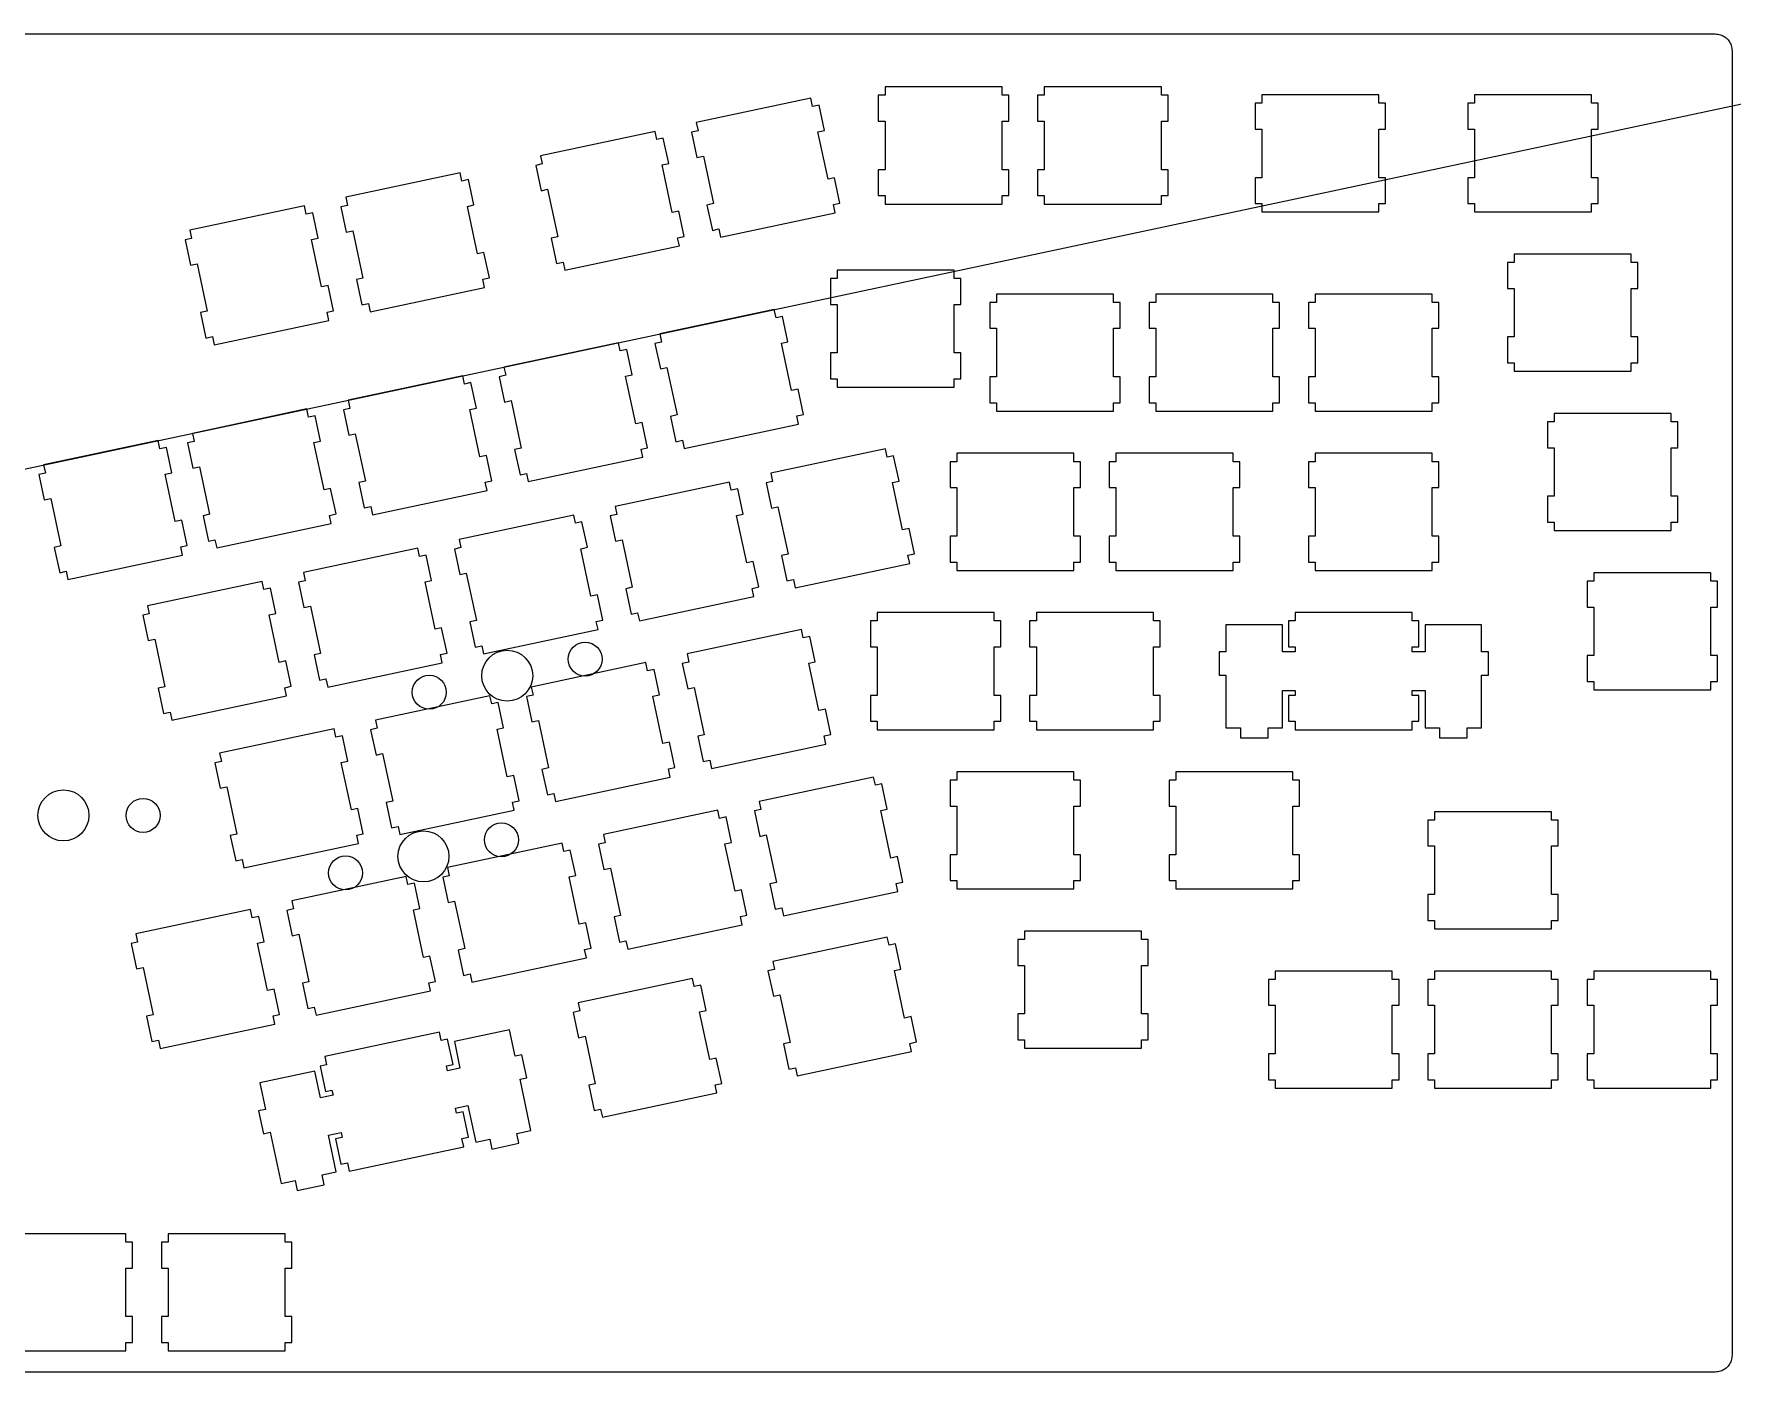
# Model space of a CAD drawing. Extents: x 0 to 352, y 0 to 160.
# Drawn here: x 148.5 to 351.6, y 0.4 to 160.4 of the extents above; entities that cross this region are included whole.
import ezdxf

# ---------------------------------------------------------------- set-up
doc = ezdxf.new("R2010")
doc.units = 0
doc.header["$MEASUREMENT"] = 0

msp = doc.modelspace()

# ---------------------------------------------------------------- linework, layer by layer
at = {"color": 0}
for p, q in [((2.096, 160.419), (349.568, 160.419)), ((349.568, 160.419), (349.726, 160.412)), ((349.726, 160.412), (349.881, 160.394)), ((349.881, 160.394), (350.036, 160.364)), ((350.036, 160.364), (350.187, 160.321)), ((350.187, 160.321), (350.333, 160.266)), ((350.333, 160.266), (350.477, 160.201)), ((350.477, 160.201), (350.613, 160.124)), ((350.613, 160.124), (350.745, 160.037)), ((350.745, 160.037), (350.868, 159.939)), ((350.868, 159.939), (350.982, 159.833)), ((350.982, 159.833), (351.09, 159.717)), ((351.09, 159.717), (351.186, 159.595)), ((351.186, 159.595), (351.273, 159.464)), ((351.273, 159.464), (351.35, 159.326)), ((351.35, 159.326), (351.416, 159.184)), ((351.416, 159.184), (351.47, 159.038)), ((351.47, 159.038), (351.514, 158.885)), ((351.514, 158.885), (351.543, 158.732)), ((351.543, 158.732), (351.562, 158.575)), ((351.562, 158.575), (351.568, 158.418)), ((351.568, 158.418), (351.568, 2.39779)), ((241.398, 152.722), (227.703, 149.812)), ((241.606, 151.744), (241.398, 152.722)), ((250.271, 153.084), (249.47, 153.084)), ((249.47, 153.084), (249.47, 149.983)), ((250.271, 154.084), (250.271, 153.084)), ((264.27, 154.084), (250.271, 154.084)), ((264.27, 153.084), (264.27, 154.084)), ((265.071, 153.084), (264.27, 153.084)), ((265.071, 149.983), (265.071, 153.084)), ((269.321, 153.084), (268.52, 153.084)), ((268.52, 153.084), (268.52, 149.983)), ((269.321, 154.084), (269.321, 153.084)), ((283.32, 154.084), (269.321, 154.084)), ((283.32, 153.084), (283.32, 154.084)), ((284.121, 153.084), (283.32, 153.084)), ((284.121, 149.983), (284.121, 153.084)), ((295.323, 153.132), (295.323, 152.131)), ((309.324, 153.132), (295.323, 153.132)), ((309.324, 152.131), (309.324, 153.132)), ((320.755, 153.132), (320.755, 152.131)), ((334.754, 153.132), (320.755, 153.132)), ((334.754, 152.131), (334.754, 153.132)), ((242.387, 151.911), (241.606, 151.744)), ((243.032, 148.878), (242.387, 151.911)), ((295.323, 152.131), (294.524, 152.131)), ((294.524, 152.131), (294.524, 149.032)), ((310.123, 152.131), (309.324, 152.131)), ((310.123, 149.032), (310.123, 152.131)), ((320.755, 152.131), (319.954, 152.131)), ((319.954, 152.131), (319.954, 149.032)), ((335.555, 152.131), (334.754, 152.131)), ((335.555, 149.032), (335.555, 152.131)), ((222.764, 148.762), (209.069, 145.85)), ((222.972, 147.784), (222.764, 148.762)), ((227.911, 148.834), (227.128, 148.667)), ((227.128, 148.667), (227.773, 145.634)), ((227.703, 149.812), (227.911, 148.834)), ((242.249, 148.711), (243.032, 148.878)), ((243.455, 143.039), (242.249, 148.711)), ((249.47, 149.983), (250.271, 149.983)), ((250.271, 149.983), (250.271, 144.183)), ((264.27, 144.183), (264.27, 149.983)), ((264.27, 149.983), (265.071, 149.983)), ((268.52, 149.983), (269.321, 149.983)), ((269.321, 149.983), (269.321, 144.183)), ((283.32, 144.183), (283.32, 149.983)), ((283.32, 149.983), (284.121, 149.983)), ((294.524, 149.032), (295.323, 149.032)), ((295.323, 149.032), (295.323, 143.232)), ((309.324, 143.232), (309.324, 149.032)), ((309.324, 149.032), (310.123, 149.032)), ((319.954, 149.032), (320.755, 149.032)), ((320.755, 149.032), (320.755, 143.232)), ((334.754, 143.232), (334.754, 149.032)), ((334.754, 149.032), (335.555, 149.032)), ((223.755, 147.949), (222.972, 147.784)), ((224.398, 144.917), (223.755, 147.949)), ((209.277, 144.872), (208.496, 144.706)), ((208.496, 144.706), (209.139, 141.675)), ((209.069, 145.85), (209.277, 144.872)), ((223.617, 144.752), (224.398, 144.917)), ((224.823, 139.077), (223.617, 144.752)), ((227.773, 145.634), (228.556, 145.802)), ((228.556, 145.802), (229.762, 140.127)), ((199.471, 143.811), (185.777, 140.899)), ((199.679, 142.832), (199.471, 143.811)), ((200.462, 142.999), (199.679, 142.832)), ((201.107, 139.966), (200.462, 142.999)), ((244.238, 143.204), (243.455, 143.039)), ((244.883, 140.173), (244.238, 143.204)), ((250.271, 144.183), (249.47, 144.183)), ((249.47, 144.183), (249.47, 141.084)), ((265.071, 144.183), (264.27, 144.183)), ((265.071, 141.084), (265.071, 144.183)), ((269.321, 144.183), (268.52, 144.183)), ((268.52, 144.183), (268.52, 141.084)), ((284.121, 144.183), (283.32, 144.183)), ((284.121, 141.084), (284.121, 144.183)), ((295.323, 143.232), (294.524, 143.232)), ((294.524, 143.232), (294.524, 140.131)), ((310.123, 143.232), (309.324, 143.232)), ((310.123, 140.131), (310.123, 143.232)), ((320.755, 143.232), (319.954, 143.232)), ((319.954, 143.232), (319.954, 140.131)), ((335.555, 143.232), (334.754, 143.232)), ((335.555, 140.131), (335.555, 143.232)), ((185.777, 140.899), (185.986, 139.922)), ((209.139, 141.675), (209.922, 141.84)), ((209.922, 141.84), (211.128, 136.168)), ((229.762, 140.127), (228.979, 139.962)), ((244.1, 140.006), (244.883, 140.173)), ((249.47, 141.084), (250.271, 141.084)), ((250.271, 141.084), (250.271, 140.083)), ((264.27, 140.083), (264.27, 141.084)), ((264.27, 141.084), (265.071, 141.084)), ((268.52, 141.084), (269.321, 141.084)), ((269.321, 141.084), (269.321, 140.083)), ((283.32, 140.083), (283.32, 141.084)), ((283.32, 141.084), (284.121, 141.084)), ((294.524, 140.131), (295.323, 140.131)), ((295.323, 140.131), (295.323, 139.131)), ((309.324, 139.131), (309.324, 140.131)), ((309.324, 140.131), (310.123, 140.131)), ((319.954, 140.131), (320.755, 140.131)), ((320.755, 140.131), (320.755, 139.131)), ((334.754, 139.131), (334.754, 140.131)), ((334.754, 140.131), (335.555, 140.131)), ((180.837, 139.849), (167.144, 136.94)), ((181.045, 138.872), (180.837, 139.849)), ((181.828, 139.039), (181.045, 138.872)), ((182.473, 136.005), (181.828, 139.039)), ((185.986, 139.922), (185.203, 139.755)), ((185.203, 139.755), (185.848, 136.724)), ((200.324, 139.801), (201.107, 139.966)), ((201.53, 134.126), (200.324, 139.801)), ((225.604, 139.244), (224.823, 139.077)), ((226.249, 136.211), (225.604, 139.244)), ((228.979, 139.962), (229.624, 136.929)), ((230.615, 136.117), (244.308, 139.029)), ((244.308, 139.029), (244.1, 140.006)), ((250.271, 140.083), (264.27, 140.083)), ((269.321, 140.083), (283.32, 140.083)), ((295.323, 139.131), (309.324, 139.131)), ((320.755, 139.131), (334.754, 139.131)), ((167.144, 136.94), (167.352, 135.961)), ((185.848, 136.724), (186.63, 136.889)), ((186.63, 136.889), (187.835, 131.217)), ((211.128, 136.168), (210.345, 136)), ((225.466, 136.046), (226.249, 136.211)), ((229.624, 136.929), (230.407, 137.095)), ((230.407, 137.095), (230.615, 136.117)), ((167.352, 135.961), (166.569, 135.795)), ((166.569, 135.795), (167.214, 132.763)), ((181.69, 135.839), (182.473, 136.005)), ((182.896, 130.167), (181.69, 135.839)), ((202.312, 134.294), (201.53, 134.126)), ((202.958, 131.261), (202.312, 134.294)), ((210.345, 136), (210.99, 132.968)), ((211.981, 132.157), (225.674, 135.067)), ((225.674, 135.067), (225.466, 136.046)), ((325.518, 134.082), (325.518, 133.081)), ((339.517, 134.082), (325.518, 134.082)), ((339.517, 133.081), (339.517, 134.082)), ((167.214, 132.763), (167.997, 132.928)), ((167.997, 132.928), (169.202, 127.255)), ((210.99, 132.968), (211.773, 133.135)), ((211.773, 133.135), (211.981, 132.157)), ((244.555, 132.176), (244.555, 131.177)), ((258.556, 132.176), (244.555, 132.176)), ((258.556, 131.177), (258.556, 132.176)), ((325.518, 133.081), (324.718, 133.081)), ((324.718, 133.081), (324.718, 129.982)), ((340.318, 133.081), (339.517, 133.081)), ((340.318, 129.982), (340.318, 133.081)), ((183.679, 130.332), (182.896, 130.167)), ((184.324, 127.301), (183.679, 130.332)), ((187.835, 131.217), (187.053, 131.05)), ((187.053, 131.05), (187.697, 128.017)), ((188.688, 127.205), (202.383, 130.116)), ((202.175, 131.094), (202.958, 131.261)), ((202.383, 130.116), (202.175, 131.094)), ((244.555, 131.177), (243.756, 131.177)), ((243.756, 131.177), (243.756, 128.076)), ((259.355, 131.177), (258.556, 131.177)), ((259.355, 128.076), (259.355, 131.177)), ((324.718, 129.982), (325.518, 129.982)), ((325.518, 129.982), (325.518, 124.182)), ((339.517, 124.182), (339.517, 129.982)), ((339.517, 129.982), (340.318, 129.982)), ((187.697, 128.017), (188.481, 128.184)), ((188.481, 128.184), (188.688, 127.205)), ((243.756, 128.076), (244.555, 128.076)), ((244.555, 128.076), (244.555, 122.276)), ((258.556, 122.276), (258.556, 128.076)), ((258.556, 128.076), (259.355, 128.076)), ((263.605, 128.319), (262.806, 128.319)), ((262.806, 128.319), (262.806, 125.218)), ((263.605, 129.318), (263.605, 128.319)), ((277.606, 129.318), (263.605, 129.318)), ((277.606, 128.319), (277.606, 129.318)), ((278.405, 128.319), (277.606, 128.319)), ((278.405, 125.218), (278.405, 128.319)), ((282.655, 128.319), (281.856, 128.319)), ((281.856, 128.319), (281.856, 125.218)), ((282.655, 129.318), (282.655, 128.319)), ((296.656, 129.318), (282.655, 129.318)), ((296.656, 128.319), (296.656, 129.318)), ((297.455, 128.319), (296.656, 128.319)), ((297.455, 125.218), (297.455, 128.319)), ((301.705, 128.319), (300.906, 128.319)), ((300.906, 128.319), (300.906, 125.218)), ((301.705, 129.318), (301.705, 128.319)), ((315.706, 129.318), (301.705, 129.318)), ((315.706, 128.319), (315.706, 129.318)), ((316.505, 128.319), (315.706, 128.319)), ((316.505, 125.218), (316.505, 128.319)), ((169.202, 127.255), (168.42, 127.09)), ((168.42, 127.09), (169.065, 124.056)), ((170.054, 123.245), (183.749, 126.155)), ((183.541, 127.135), (184.324, 127.301)), ((183.749, 126.155), (183.541, 127.135)), ((237.031, 127.449), (223.337, 124.539)), ((237.239, 126.471), (237.031, 127.449)), ((238.022, 126.638), (237.239, 126.471)), ((238.667, 123.606), (238.022, 126.638)), ((169.065, 124.056), (169.846, 124.223)), ((169.846, 124.223), (170.054, 123.245)), ((223.337, 124.539), (223.545, 123.56)), ((262.806, 125.218), (263.605, 125.218)), ((263.605, 125.218), (263.605, 119.418)), ((277.606, 119.418), (277.606, 125.218)), ((277.606, 125.218), (278.405, 125.218)), ((281.856, 125.218), (282.655, 125.218)), ((282.655, 125.218), (282.655, 119.418)), ((296.656, 119.418), (296.656, 125.218)), ((296.656, 125.218), (297.455, 125.218)), ((300.906, 125.218), (301.705, 125.218)), ((301.705, 125.218), (301.705, 119.418)), ((315.706, 119.418), (315.706, 125.218)), ((315.706, 125.218), (316.505, 125.218)), ((325.518, 124.182), (324.718, 124.182)), ((324.718, 124.182), (324.718, 121.081)), ((340.318, 124.182), (339.517, 124.182)), ((340.318, 121.081), (340.318, 124.182)), ((218.397, 123.489), (204.704, 120.578)), ((218.605, 122.51), (218.397, 123.489)), ((219.388, 122.677), (218.605, 122.51)), ((220.033, 119.644), (219.388, 122.677)), ((223.545, 123.56), (222.763, 123.395)), ((222.763, 123.395), (223.407, 120.362)), ((237.884, 123.439), (238.667, 123.606)), ((239.089, 117.766), (237.884, 123.439)), ((244.555, 122.276), (243.756, 122.276)), ((243.756, 122.276), (243.756, 119.177)), ((259.355, 122.276), (258.556, 122.276)), ((259.355, 119.177), (259.355, 122.276)), ((204.704, 120.578), (204.912, 119.6)), ((223.407, 120.362), (224.189, 120.529)), ((224.189, 120.529), (225.396, 114.855)), ((324.718, 121.081), (325.518, 121.081)), ((325.518, 121.081), (325.518, 120.081)), ((325.518, 120.081), (339.517, 120.081)), ((339.517, 120.081), (339.517, 121.081)), ((339.517, 121.081), (340.318, 121.081)), ((199.765, 119.528), (186.071, 116.618)), ((199.973, 118.55), (199.765, 119.528)), ((200.754, 118.717), (199.973, 118.55)), ((201.399, 115.685), (200.754, 118.717)), ((204.912, 119.6), (204.13, 119.433)), ((204.13, 119.433), (204.774, 116.401)), ((219.25, 119.479), (220.033, 119.644)), ((220.457, 113.805), (219.25, 119.479)), ((239.872, 117.933), (239.089, 117.766)), ((240.516, 114.901), (239.872, 117.933)), ((243.756, 119.177), (244.555, 119.177)), ((244.555, 119.177), (244.555, 118.176)), ((244.555, 118.176), (258.556, 118.176)), ((258.556, 118.176), (258.556, 119.177)), ((258.556, 119.177), (259.355, 119.177)), ((263.605, 119.418), (262.806, 119.418)), ((262.806, 119.418), (262.806, 116.319)), ((278.405, 119.418), (277.606, 119.418)), ((278.405, 116.319), (278.405, 119.418)), ((282.655, 119.418), (281.856, 119.418)), ((281.856, 119.418), (281.856, 116.319)), ((297.455, 119.418), (296.656, 119.418)), ((297.455, 116.319), (297.455, 119.418)), ((301.705, 119.418), (300.906, 119.418)), ((300.906, 119.418), (300.906, 116.319)), ((316.505, 119.418), (315.706, 119.418)), ((316.505, 116.319), (316.505, 119.418)), ((186.071, 116.618), (186.278, 115.639)), ((204.774, 116.401), (205.557, 116.567)), ((205.557, 116.567), (206.762, 110.895)), ((262.806, 116.319), (263.605, 116.319)), ((263.605, 116.319), (263.605, 115.318)), ((277.606, 115.318), (277.606, 116.319)), ((277.606, 116.319), (278.405, 116.319)), ((281.856, 116.319), (282.655, 116.319)), ((282.655, 116.319), (282.655, 115.318)), ((296.656, 115.318), (296.656, 116.319)), ((296.656, 116.319), (297.455, 116.319)), ((300.906, 116.319), (301.705, 116.319)), ((301.705, 116.319), (301.705, 115.318)), ((315.706, 115.318), (315.706, 116.319)), ((315.706, 116.319), (316.505, 116.319)), ((181.131, 115.568), (167.437, 112.656)), ((181.339, 114.589), (181.131, 115.568)), ((182.12, 114.755), (181.339, 114.589)), ((182.765, 111.723), (182.12, 114.755)), ((186.278, 115.639), (185.495, 115.474)), ((185.495, 115.474), (186.14, 112.441)), ((200.616, 115.517), (201.399, 115.685)), ((201.822, 109.845), (200.616, 115.517)), ((221.239, 113.972), (220.457, 113.805)), ((221.883, 110.939), (221.239, 113.972)), ((225.396, 114.855), (224.613, 114.69)), ((224.613, 114.69), (225.257, 111.657)), ((226.249, 110.844), (239.943, 113.756)), ((239.735, 114.734), (240.516, 114.901)), ((239.943, 113.756), (239.735, 114.734)), ((263.605, 115.318), (277.606, 115.318)), ((282.655, 115.318), (296.656, 115.318)), ((301.705, 115.318), (315.706, 115.318)), ((330.28, 114.031), (329.481, 114.031)), ((329.481, 114.031), (329.481, 110.932)), ((330.28, 115.032), (330.28, 114.031)), ((344.281, 115.032), (330.28, 115.032)), ((344.281, 114.031), (344.281, 115.032)), ((345.08, 114.031), (344.281, 114.031)), ((345.08, 110.932), (345.08, 114.031)), ((163.340574, 111.784904), (149.646574, 108.872904)), ((163.548574, 110.805904), (163.340574, 111.784904)), ((167.437, 112.656), (167.644, 111.679)), ((181.982, 111.558), (182.765, 111.723)), ((186.14, 112.441), (186.922, 112.608)), ((186.922, 112.608), (188.128, 106.933)), ((225.257, 111.657), (226.041, 111.824)), ((226.041, 111.824), (226.249, 110.844)), ((164.329574, 110.971904), (163.548574, 110.805904)), ((164.974574, 107.939904), (164.329574, 110.971904)), ((167.644, 111.679), (166.861, 111.512)), ((166.861, 111.512), (167.506, 108.481)), ((183.188, 105.883), (181.982, 111.558)), ((202.605, 110.01), (201.822, 109.845)), ((203.25, 106.978), (202.605, 110.01)), ((206.762, 110.895), (205.98, 110.728)), ((205.98, 110.728), (206.624, 107.696)), ((207.614, 106.885), (221.309, 109.794)), ((221.101, 110.774), (221.883, 110.939)), ((221.309, 109.794), (221.101, 110.774)), ((250.31, 110.797), (236.616, 107.885)), ((250.518, 109.819), (250.31, 110.797)), ((251.299, 109.984), (250.518, 109.819)), ((251.944, 106.952), (251.299, 109.984)), ((258.843, 110.268), (258.843, 109.269)), ((272.842, 110.268), (258.843, 110.268)), ((272.842, 109.269), (272.842, 110.268)), ((277.893, 110.268), (277.893, 109.269)), ((291.892, 110.268), (277.893, 110.268)), ((291.892, 109.269), (291.892, 110.268)), ((301.705, 110.268), (301.705, 109.269)), ((315.706, 110.268), (301.705, 110.268)), ((315.706, 109.269), (315.706, 110.268)), ((329.481, 110.932), (330.28, 110.932)), ((330.28, 110.932), (330.28, 105.132)), ((344.281, 105.132), (344.281, 110.932)), ((344.281, 110.932), (345.08, 110.932)), ((149.853574, 107.895904), (149.070574, 107.728904)), ((149.070574, 107.728904), (149.715574, 104.697904)), ((149.646574, 108.872904), (149.853574, 107.895904)), ((164.191574, 107.774904), (164.974574, 107.939904)), ((165.397574, 102.099904), (164.191574, 107.774904)), ((167.506, 108.481), (168.289, 108.646)), ((168.289, 108.646), (169.495, 102.974)), ((206.624, 107.696), (207.407, 107.862)), ((207.407, 107.862), (207.614, 106.885)), ((236.616, 107.885), (236.823, 106.907)), ((258.843, 109.269), (258.043, 109.269)), ((258.043, 109.269), (258.043, 106.168)), ((273.643, 109.269), (272.842, 109.269)), ((273.643, 106.168), (273.643, 109.269)), ((277.893, 109.269), (277.093, 109.269)), ((277.093, 109.269), (277.093, 106.168)), ((292.693, 109.269), (291.892, 109.269)), ((292.693, 106.168), (292.693, 109.269)), ((301.705, 109.269), (300.906, 109.269)), ((300.906, 109.269), (300.906, 106.168)), ((316.505, 109.269), (315.706, 109.269)), ((316.505, 106.168), (316.505, 109.269)), ((183.971, 106.051), (183.188, 105.883)), ((184.616, 103.018), (183.971, 106.051)), ((188.128, 106.933), (187.346, 106.767)), ((187.346, 106.767), (187.991, 103.736)), ((188.98, 102.923), (202.675, 105.835)), ((202.467, 106.812), (203.25, 106.978)), ((202.675, 105.835), (202.467, 106.812)), ((231.676, 106.835), (217.981, 103.925)), ((231.884, 105.857), (231.676, 106.835)), ((232.665, 106.023), (231.884, 105.857)), ((233.31, 102.992), (232.665, 106.023)), ((236.823, 106.907), (236.04, 106.741)), ((236.04, 106.741), (236.685, 103.709)), ((251.16, 106.785), (251.944, 106.952)), ((252.367, 101.112), (251.16, 106.785)), ((258.043, 106.168), (258.843, 106.168)), ((258.843, 106.168), (258.843, 100.368)), ((272.842, 100.368), (272.842, 106.168)), ((272.842, 106.168), (273.643, 106.168)), ((277.093, 106.168), (277.893, 106.168)), ((277.893, 106.168), (277.893, 100.368)), ((291.892, 100.368), (291.892, 106.168)), ((291.892, 106.168), (292.693, 106.168)), ((300.906, 106.168), (301.705, 106.168)), ((301.705, 106.168), (301.705, 100.368)), ((315.706, 100.368), (315.706, 106.168)), ((315.706, 106.168), (316.505, 106.168)), ((149.715574, 104.697904), (150.498574, 104.862904)), ((150.498574, 104.862904), (151.704574, 99.190904)), ((187.991, 103.736), (188.772, 103.901)), ((188.772, 103.901), (188.98, 102.923)), ((217.981, 103.925), (218.189, 102.946)), ((236.685, 103.709), (237.468, 103.875)), ((237.468, 103.875), (238.674, 98.2017)), ((330.28, 105.132), (329.481, 105.132)), ((329.481, 105.132), (329.481, 102.031)), ((345.08, 105.132), (344.281, 105.132)), ((345.08, 102.031), (345.08, 105.132)), ((166.180574, 102.267904), (165.397574, 102.099904)), ((166.825574, 99.234904), (166.180574, 102.267904)), ((169.495, 102.974), (168.712, 102.806)), ((168.712, 102.806), (169.357, 99.774)), ((170.348, 98.9623), (184.041, 101.873)), ((183.833, 102.851), (184.616, 103.018)), ((184.041, 101.873), (183.833, 102.851)), ((213.042, 102.875), (199.347, 99.9656)), ((213.25, 101.896), (213.042, 102.875)), ((214.033, 102.063), (213.25, 101.896)), ((214.676, 99.03), (214.033, 102.063)), ((218.189, 102.946), (217.406, 102.781)), ((217.406, 102.781), (218.051, 99.7479)), ((232.527, 102.825), (233.31, 102.992)), ((233.733, 97.1532), (232.527, 102.825)), ((329.481, 102.031), (330.28, 102.031)), ((330.28, 102.031), (330.28, 101.031)), ((344.281, 101.031), (344.281, 102.031)), ((344.281, 102.031), (345.08, 102.031)), ((169.357, 99.774), (170.139, 99.9409)), ((170.139, 99.9409), (170.348, 98.9623)), ((199.347, 99.9656), (199.555, 98.9859)), ((218.051, 99.7479), (218.834, 99.9148)), ((218.834, 99.9148), (220.039, 94.2414)), ((253.148, 101.28), (252.367, 101.112)), ((253.795, 98.2458), (253.148, 101.28)), ((258.843, 100.368), (258.043, 100.368)), ((258.043, 100.368), (258.043, 97.2689)), ((273.643, 100.368), (272.842, 100.368)), ((273.643, 97.2689), (273.643, 100.368)), ((277.893, 100.368), (277.093, 100.368)), ((277.093, 100.368), (277.093, 97.2689)), ((292.693, 100.368), (291.892, 100.368)), ((292.693, 97.2689), (292.693, 100.368)), ((301.705, 100.368), (300.906, 100.368)), ((300.906, 100.368), (300.906, 97.2689)), ((316.505, 100.368), (315.706, 100.368)), ((316.505, 97.2689), (316.505, 100.368)), ((330.28, 101.031), (344.281, 101.031)), ((151.704574, 99.190904), (150.921574, 99.022904)), ((150.921574, 99.022904), (151.566574, 95.990904)), ((152.557574, 95.179204), (166.250574, 98.089904)), ((166.042574, 99.067904), (166.825574, 99.234904)), ((166.250574, 98.089904), (166.042574, 99.067904)), ((194.408, 98.9143), (180.713, 96.0039)), ((194.615, 97.9357), (194.408, 98.9143)), ((195.399, 98.1026), (194.615, 97.9357)), ((196.042, 95.0708), (195.399, 98.1026)), ((199.555, 98.9859), (198.774, 98.8191)), ((198.774, 98.8191), (199.417, 95.7873)), ((213.895, 98.8646), (214.676, 99.03)), ((215.101, 93.1912), (213.895, 98.8646)), ((238.674, 98.2017), (237.891, 98.0352)), ((237.891, 98.0352), (238.536, 95.0034)), ((253.012, 98.0803), (253.795, 98.2458)), ((253.22, 97.1021), (253.012, 98.0803)), ((151.566574, 95.990904), (152.348574, 96.157804)), ((152.348574, 96.157804), (152.557574, 95.179204)), ((180.713, 96.0039), (180.921, 95.0253)), ((199.417, 95.7873), (200.2, 95.9527)), ((200.2, 95.9527), (201.406, 90.2808)), ((234.516, 97.3183), (233.733, 97.1532)), ((235.161, 94.2869), (234.516, 97.3183)), ((239.525, 94.1917), (253.22, 97.1021)), ((258.043, 97.2689), (258.843, 97.2689)), ((258.843, 97.2689), (258.843, 96.2685)), ((258.843, 96.2685), (272.842, 96.2685)), ((272.842, 96.2685), (272.842, 97.2689)), ((272.842, 97.2689), (273.643, 97.2689)), ((277.093, 97.2689), (277.893, 97.2689)), ((277.893, 97.2689), (277.893, 96.2685)), ((277.893, 96.2685), (291.892, 96.2685)), ((291.892, 96.2685), (291.892, 97.2689)), ((291.892, 97.2689), (292.693, 97.2689)), ((300.906, 97.2689), (301.705, 97.2689)), ((301.705, 97.2689), (301.705, 96.2685)), ((301.705, 96.2685), (315.706, 96.2685)), ((315.706, 96.2685), (315.706, 97.2689)), ((315.706, 97.2689), (316.505, 97.2689)), ((335.043, 95.9817), (335.043, 94.9812)), ((349.042, 95.9817), (335.043, 95.9817)), ((349.042, 94.9812), (349.042, 95.9817)), ((175.774, 94.9537), (162.081, 92.0418)), ((175.982, 93.9754), (175.774, 94.9537)), ((176.765, 94.1419), (175.982, 93.9754)), ((177.41, 91.1091), (176.765, 94.1419)), ((180.921, 95.0253), (180.14, 94.8602)), ((180.14, 94.8602), (180.783, 91.827)), ((195.261, 94.9029), (196.042, 95.0708)), ((196.467, 89.2309), (195.261, 94.9029)), ((220.039, 94.2414), (219.257, 94.0745)), ((219.257, 94.0745), (219.902, 91.0428)), ((234.378, 94.1201), (235.161, 94.2869)), ((234.586, 93.1415), (234.378, 94.1201)), ((238.536, 95.0034), (239.317, 95.1699)), ((239.317, 95.1699), (239.525, 94.1917)), ((335.043, 94.9812), (334.243, 94.9812)), ((334.243, 94.9812), (334.243, 91.882)), ((349.843, 94.9812), (349.042, 94.9812)), ((349.843, 91.882), (349.843, 94.9812)), ((162.081, 92.0418), (162.289, 91.065)), ((180.783, 91.827), (181.566, 91.9939)), ((181.566, 91.9939), (182.772, 86.3191)), ((215.882, 93.3581), (215.101, 93.1912)), ((216.527, 90.3249), (215.882, 93.3581)), ((220.893, 90.23), (234.586, 93.1415)), ((334.243, 91.882), (335.043, 91.882)), ((335.043, 91.882), (335.043, 86.082)), ((349.042, 86.082), (349.042, 91.882)), ((349.042, 91.882), (349.843, 91.882)), ((162.289, 91.065), (161.506, 90.8981)), ((161.506, 90.8981), (162.151, 87.8664)), ((176.626, 90.9436), (177.41, 91.1091)), ((177.833, 85.2689), (176.626, 90.9436)), ((197.248, 89.396), (196.467, 89.2309)), ((197.893, 86.3646), (197.248, 89.396)), ((201.406, 90.2808), (200.623, 90.1139)), ((200.623, 90.1139), (201.268, 87.0811)), ((215.744, 90.1594), (216.527, 90.3249)), ((215.952, 89.1798), (215.744, 90.1594)), ((219.902, 91.0428), (220.685, 91.2096)), ((220.685, 91.2096), (220.893, 90.23)), ((249.318, 90.2187), (248.518, 90.2187)), ((248.518, 90.2187), (248.518, 87.1181)), ((249.318, 91.2178), (249.318, 90.2187)), ((263.317, 91.2178), (249.318, 91.2178)), ((263.317, 90.2187), (263.317, 91.2178)), ((264.118, 90.2187), (263.317, 90.2187)), ((264.118, 87.1181), (264.118, 90.2187)), ((268.368, 90.2187), (267.568, 90.2187)), ((267.568, 90.2187), (267.568, 87.1181)), ((268.368, 91.2178), (268.368, 90.2187)), ((282.367, 91.2178), (268.368, 91.2178)), ((282.367, 90.2187), (282.367, 91.2178)), ((283.168, 90.2187), (282.367, 90.2187)), ((283.168, 87.1181), (283.168, 90.2187)), ((297.798, 89.7488), (291.049, 89.7488)), ((291.049, 89.7488), (291.049, 86.5188)), ((297.798, 86.5188), (297.798, 89.7488)), ((299.324, 90.2187), (298.523, 90.2187)), ((298.523, 90.2187), (298.523, 87.1181)), ((299.324, 91.2178), (299.324, 90.2187)), ((313.323, 91.2178), (299.324, 91.2178)), ((313.323, 90.2187), (313.323, 91.2178)), ((314.124, 90.2187), (313.323, 90.2187)), ((314.124, 87.1181), (314.124, 90.2187)), ((321.598, 89.7488), (314.849, 89.7488)), ((314.849, 89.7488), (314.849, 86.5188)), ((321.598, 86.5188), (321.598, 89.7488)), ((162.151, 87.8664), (162.932, 88.0318)), ((162.932, 88.0318), (164.138, 82.3599)), ((202.259, 86.2707), (215.952, 89.1798)), ((240.294, 89.1921), (226.6, 86.2817)), ((240.502, 88.2138), (240.294, 89.1921)), ((241.285, 88.3804), (240.502, 88.2138)), ((241.93, 85.3489), (241.285, 88.3804)), ((178.616, 85.4371), (177.833, 85.2689)), ((179.259, 82.4039), (178.616, 85.4371)), ((182.772, 86.3191), (181.989, 86.1536)), ((181.989, 86.1536), (182.634, 83.1219)), ((197.11, 86.1991), (197.893, 86.3646)), ((197.318, 85.2205), (197.11, 86.1991)), ((201.268, 87.0811), (202.051, 87.2476)), ((202.051, 87.2476), (202.259, 86.2707)), ((226.809, 85.3034), (226.026, 85.1366)), ((226.6, 86.2817), (226.809, 85.3034)), ((241.147, 85.1821), (241.93, 85.3489)), ((248.518, 87.1181), (249.318, 87.1181)), ((249.318, 87.1181), (249.318, 81.3181)), ((263.317, 81.3181), (263.317, 87.1181)), ((263.317, 87.1181), (264.118, 87.1181)), ((267.568, 87.1181), (268.368, 87.1181)), ((268.368, 87.1181), (268.368, 81.3181)), ((282.367, 81.3181), (282.367, 87.1181)), ((282.367, 87.1181), (283.168, 87.1181)), ((291.049, 86.5188), (290.223, 86.5188)), ((290.223, 86.5188), (290.223, 83.7188)), ((299.324, 86.5188), (297.798, 86.5188)), ((298.523, 87.1181), (299.324, 87.1181)), ((299.324, 87.1181), (299.324, 86.5188)), ((313.323, 86.5188), (313.323, 87.1181)), ((313.323, 87.1181), (314.124, 87.1181)), ((314.849, 86.5188), (313.323, 86.5188)), ((322.424, 86.5188), (321.598, 86.5188)), ((322.424, 83.7188), (322.424, 86.5188)), ((335.043, 86.082), (334.243, 86.082)), ((334.243, 86.082), (334.243, 82.9815)), ((349.843, 86.082), (349.042, 86.082)), ((349.843, 82.9815), (349.843, 86.082)), ((182.634, 83.1219), (183.417, 83.2873)), ((183.417, 83.2873), (183.625, 82.3087)), ((183.625, 82.3087), (197.318, 85.2205)), ((221.66, 85.2318), (207.967, 82.32)), ((221.868, 84.2532), (221.66, 85.2318)), ((222.651, 84.4201), (221.868, 84.2532)), ((223.296, 81.3869), (222.651, 84.4201)), ((226.026, 85.1366), (226.671, 82.1048)), ((242.353, 79.5087), (241.147, 85.1821)), ((290.223, 83.7188), (291.049, 83.7188)), ((291.049, 83.7188), (291.049, 77.4485)), ((321.598, 77.4485), (321.598, 83.7188)), ((321.598, 83.7188), (322.424, 83.7188)), ((164.138, 82.3599), (163.357, 82.193)), ((163.357, 82.193), (164, 79.1602)), ((164.991, 78.3484), (178.686, 81.2588)), ((178.478, 82.2371), (179.259, 82.4039)), ((178.686, 81.2588), (178.478, 82.2371)), ((203.028, 81.2698), (189.333, 78.3594)), ((203.236, 80.2929), (203.028, 81.2698)), ((208.175, 81.3428), (207.392, 81.1759)), ((207.967, 82.32), (208.175, 81.3428)), ((222.513, 81.2214), (223.296, 81.3869)), ((226.671, 82.1048), (227.452, 82.2702)), ((227.452, 82.2702), (228.658, 76.5969)), ((249.318, 81.3181), (248.518, 81.3181)), ((248.518, 81.3181), (248.518, 78.219)), ((264.118, 81.3181), (263.317, 81.3181)), ((264.118, 78.219), (264.118, 81.3181)), ((268.368, 81.3181), (267.568, 81.3181)), ((267.568, 81.3181), (267.568, 78.219)), ((283.168, 81.3181), (282.367, 81.3181)), ((283.168, 78.219), (283.168, 81.3181)), ((297.798, 77.4485), (297.798, 81.9189)), ((297.798, 81.9189), (299.324, 81.9189)), ((299.324, 81.3181), (298.523, 81.3181)), ((298.523, 81.3181), (298.523, 78.219)), ((299.324, 81.9189), (299.324, 81.3181)), ((313.323, 81.3181), (313.323, 81.9189)), ((313.323, 81.9189), (314.849, 81.9189)), ((314.124, 81.3181), (313.323, 81.3181)), ((314.124, 78.219), (314.124, 81.3181)), ((314.849, 81.9189), (314.849, 77.4485)), ((334.243, 82.9815), (335.043, 82.9815)), ((335.043, 82.9815), (335.043, 81.981)), ((335.043, 81.981), (349.042, 81.981)), ((349.042, 81.981), (349.042, 82.9815)), ((349.042, 82.9815), (349.843, 82.9815)), ((164, 79.1602), (164.783, 79.3267)), ((164.783, 79.3267), (164.991, 78.3484)), ((204.017, 80.458), (203.236, 80.2929)), ((204.662, 77.4266), (204.017, 80.458)), ((207.392, 81.1759), (208.037, 78.1431)), ((223.719, 75.5467), (222.513, 81.2214)), ((243.136, 79.6742), (242.353, 79.5087)), ((243.779, 76.6424), (243.136, 79.6742)), ((184.394, 77.3095), (170.699, 74.3991)), ((184.602, 76.3309), (184.394, 77.3095)), ((189.541, 77.3811), (188.758, 77.2156)), ((188.758, 77.2156), (189.403, 74.1839)), ((189.333, 78.3594), (189.541, 77.3811)), ((203.879, 77.2612), (204.662, 77.4266)), ((205.085, 71.5878), (203.879, 77.2612)), ((208.037, 78.1431), (208.82, 78.3096)), ((208.82, 78.3096), (210.026, 72.6376)), ((248.518, 78.219), (249.318, 78.219)), ((249.318, 78.219), (249.318, 77.2185)), ((249.318, 77.2185), (263.317, 77.2185)), ((263.317, 77.2185), (263.317, 78.219)), ((263.317, 78.219), (264.118, 78.219)), ((267.568, 78.219), (268.368, 78.219)), ((268.368, 78.219), (268.368, 77.2185)), ((268.368, 77.2185), (282.367, 77.2185)), ((282.367, 77.2185), (282.367, 78.219)), ((282.367, 78.219), (283.168, 78.219)), ((291.049, 77.4485), (292.774, 77.4485)), ((292.774, 77.4485), (292.774, 76.2483)), ((296.073, 76.2483), (296.073, 77.4485)), ((296.073, 77.4485), (297.798, 77.4485)), ((298.523, 78.219), (299.324, 78.219)), ((299.324, 78.219), (299.324, 77.2185)), ((299.324, 77.2185), (313.323, 77.2185)), ((313.323, 77.2185), (313.323, 78.219)), ((313.323, 78.219), (314.124, 78.219)), ((314.849, 77.4485), (316.574, 77.4485)), ((316.574, 77.4485), (316.574, 76.2483)), ((319.873, 76.2483), (319.873, 77.4485)), ((319.873, 77.4485), (321.598, 77.4485)), ((185.383, 76.4992), (184.602, 76.3309)), ((186.028, 73.466), (185.383, 76.4992)), ((224.502, 75.7149), (223.719, 75.5467)), ((225.147, 72.6817), (224.502, 75.7149)), ((228.658, 76.5969), (227.876, 76.4314)), ((227.876, 76.4314), (228.52, 73.4)), ((229.511, 72.5868), (243.206, 75.4987)), ((242.998, 76.4769), (243.779, 76.6424)), ((243.206, 75.4987), (242.998, 76.4769)), ((292.774, 76.2483), (296.073, 76.2483)), ((316.574, 76.2483), (319.873, 76.2483)), ((170.907, 73.4219), (170.124, 73.2536)), ((170.124, 73.2536), (170.769, 70.2222)), ((170.699, 74.3991), (170.907, 73.4219)), ((185.245, 73.2991), (186.028, 73.466)), ((186.451, 67.6257), (185.245, 73.2991)), ((189.403, 74.1839), (190.186, 74.3493)), ((190.186, 74.3493), (191.391, 68.676)), ((228.52, 73.4), (229.303, 73.5651)), ((229.303, 73.5651), (229.511, 72.5868)), ((205.868, 71.7532), (205.085, 71.5878)), ((206.513, 68.7215), (205.868, 71.7532)), ((210.026, 72.6376), (209.243, 72.4711)), ((209.243, 72.4711), (209.888, 69.438)), ((210.877, 68.6262), (224.572, 71.5366)), ((224.364, 72.5152), (225.147, 72.6817)), ((224.572, 71.5366), (224.364, 72.5152)), ((248.914, 71.5479), (235.22, 68.6375)), ((249.122, 70.5707), (248.914, 71.5479)), ((258.843, 71.1687), (258.043, 71.1687)), ((258.043, 71.1687), (258.043, 68.0681)), ((258.843, 72.1678), (258.843, 71.1687)), ((272.842, 72.1678), (258.843, 72.1678)), ((272.842, 71.1687), (272.842, 72.1678)), ((273.643, 71.1687), (272.842, 71.1687)), ((273.643, 68.0681), (273.643, 71.1687)), ((285.036, 71.1687), (284.237, 71.1687)), ((284.237, 71.1687), (284.237, 68.0681)), ((285.036, 72.1678), (285.036, 71.1687)), ((299.037, 72.1678), (285.036, 72.1678)), ((299.037, 71.1687), (299.037, 72.1678)), ((299.836, 71.1687), (299.037, 71.1687)), ((299.836, 68.0681), (299.836, 71.1687)), ((170.769, 70.2222), (171.552, 70.3887)), ((171.552, 70.3887), (172.758, 64.7153)), ((209.888, 69.438), (210.669, 69.6048)), ((210.669, 69.6048), (210.877, 68.6262)), ((249.905, 70.7362), (249.122, 70.5707)), ((250.548, 67.7044), (249.905, 70.7362)), ((187.234, 67.7926), (186.451, 67.6257)), ((187.879, 64.7608), (187.234, 67.7926)), ((191.391, 68.676), (190.609, 68.5091)), ((190.609, 68.5091), (191.254, 65.4773)), ((192.243, 64.6659), (205.938, 67.5763)), ((205.73, 68.5546), (206.513, 68.7215)), ((205.938, 67.5763), (205.73, 68.5546)), ((230.28, 67.5873), (216.585, 64.6769)), ((230.488, 66.609), (230.28, 67.5873)), ((235.427, 67.6589), (234.646, 67.4934)), ((234.646, 67.4934), (235.289, 64.462)), ((235.22, 68.6375), (235.427, 67.6589)), ((249.767, 67.539), (250.548, 67.7044)), ((250.972, 61.8642), (249.767, 67.539)), ((258.043, 68.0681), (258.843, 68.0681)), ((258.843, 68.0681), (258.843, 62.2681)), ((272.842, 62.2681), (272.842, 68.0681)), ((272.842, 68.0681), (273.643, 68.0681)), ((284.237, 68.0681), (285.036, 68.0681)), ((285.036, 68.0681), (285.036, 62.2681)), ((299.037, 62.2681), (299.037, 68.0681)), ((299.037, 68.0681), (299.836, 68.0681)), ((315.993, 67.4067), (315.993, 66.4062)), ((329.992, 67.4067), (315.993, 67.4067)), ((329.992, 66.4062), (329.992, 67.4067)), ((191.254, 65.4773), (192.035, 65.6442)), ((192.035, 65.6442), (192.243, 64.6659)), ((231.271, 66.777), (230.488, 66.609)), ((231.914, 63.7438), (231.271, 66.777)), ((315.993, 66.4062), (315.193, 66.4062)), ((315.193, 66.4062), (315.193, 63.307)), ((330.793, 66.4062), (329.992, 66.4062)), ((330.793, 63.307), (330.793, 66.4062)), ((172.758, 64.7153), (171.975, 64.5502)), ((171.975, 64.5502), (172.62, 61.517)), ((173.611, 60.7053), (187.304, 63.6157)), ((187.096, 64.5943), (187.879, 64.7608)), ((187.304, 63.6157), (187.096, 64.5943)), ((211.646, 63.6266), (197.952, 60.7162)), ((211.854, 62.6498), (211.646, 63.6266)), ((216.793, 63.6986), (216.011, 63.5332)), ((216.011, 63.5332), (216.655, 60.5)), ((216.585, 64.6769), (216.793, 63.6986)), ((231.133, 63.5773), (231.914, 63.7438)), ((232.339, 57.9039), (231.133, 63.5773)), ((235.289, 64.462), (236.073, 64.6271)), ((236.073, 64.6271), (237.278, 58.9538)), ((315.193, 63.307), (315.993, 63.307)), ((315.993, 63.307), (315.993, 57.507)), ((329.992, 57.507), (329.992, 63.307)), ((329.992, 63.307), (330.793, 63.307)), ((172.62, 61.517), (173.403, 61.6839)), ((173.403, 61.6839), (173.611, 60.7053)), ((212.637, 62.8153), (211.854, 62.6498)), ((213.282, 59.7835), (212.637, 62.8153)), ((251.755, 62.031), (250.972, 61.8642)), ((252.399, 58.9993), (251.755, 62.031)), ((258.843, 62.2681), (258.043, 62.2681)), ((258.043, 62.2681), (258.043, 59.1689)), ((273.643, 62.2681), (272.842, 62.2681)), ((273.643, 59.1689), (273.643, 62.2681)), ((285.036, 62.2681), (284.237, 62.2681)), ((284.237, 62.2681), (284.237, 59.1689)), ((299.836, 62.2681), (299.037, 62.2681)), ((299.836, 59.1689), (299.836, 62.2681)), ((193.012, 59.6664), (179.319, 56.7559)), ((193.22, 58.6878), (193.012, 59.6664)), ((198.161, 59.738), (197.378, 59.5711)), ((197.378, 59.5711), (198.023, 56.5397)), ((197.952, 60.7162), (198.161, 59.738)), ((212.499, 59.6166), (213.282, 59.7835)), ((213.705, 53.9433), (212.499, 59.6166)), ((216.655, 60.5), (217.438, 60.6668)), ((217.438, 60.6668), (218.645, 54.9935)), ((237.278, 58.9538), (236.496, 58.7872)), ((251.616, 58.8328), (252.399, 58.9993)), ((258.043, 59.1689), (258.843, 59.1689)), ((258.843, 59.1689), (258.843, 58.1685)), ((272.842, 58.1685), (272.842, 59.1689)), ((272.842, 59.1689), (273.643, 59.1689)), ((284.237, 59.1689), (285.036, 59.1689)), ((285.036, 59.1689), (285.036, 58.1685)), ((299.037, 58.1685), (299.037, 59.1689)), ((299.037, 59.1689), (299.836, 59.1689)), ((194.003, 58.8546), (193.22, 58.6878)), ((194.648, 55.8229), (194.003, 58.8546)), ((233.12, 58.0704), (232.339, 57.9039)), ((233.765, 55.039), (233.12, 58.0704)), ((236.496, 58.7872), (237.14, 55.7555)), ((238.131, 54.9437), (251.824, 57.8541)), ((251.824, 57.8541), (251.616, 58.8328)), ((258.843, 58.1685), (272.842, 58.1685)), ((285.036, 58.1685), (299.037, 58.1685)), ((315.993, 57.507), (315.193, 57.507)), ((315.193, 57.507), (315.193, 54.4064)), ((330.793, 57.507), (329.992, 57.507)), ((330.793, 54.4064), (330.793, 57.507)), ((174.378, 55.7057), (160.685, 52.7939)), ((174.587, 54.7275), (174.378, 55.7057)), ((175.369, 54.8929), (174.587, 54.7275)), ((176.014, 51.8612), (175.369, 54.8929)), ((179.527, 55.7773), (178.744, 55.6108)), ((178.744, 55.6108), (179.389, 52.5791)), ((179.319, 56.7559), (179.527, 55.7773)), ((193.865, 55.6563), (194.648, 55.8229)), ((195.071, 49.983), (193.865, 55.6563)), ((198.023, 56.5397), (198.804, 56.7062)), ((198.804, 56.7062), (200.01, 51.0328)), ((218.645, 54.9935), (217.861, 54.828)), ((232.982, 54.8707), (233.765, 55.039)), ((233.19, 53.8939), (232.982, 54.8707)), ((237.14, 55.7555), (237.923, 55.9209)), ((237.923, 55.9209), (238.131, 54.9437)), ((214.487, 54.1101), (213.705, 53.9433)), ((215.131, 51.0769), (214.487, 54.1101)), ((217.861, 54.828), (218.506, 51.7948)), ((219.497, 50.9834), (233.19, 53.8939)), ((266.938, 53.1178), (266.938, 52.1187)), ((280.938, 53.1178), (266.938, 53.1178)), ((280.938, 52.1187), (280.938, 53.1178)), ((315.193, 54.4064), (315.993, 54.4064)), ((315.993, 54.4064), (315.993, 53.406)), ((315.993, 53.406), (329.992, 53.406)), ((329.992, 53.406), (329.992, 54.4064)), ((329.992, 54.4064), (330.793, 54.4064)), ((160.893, 51.8171), (160.11, 51.6502)), ((160.11, 51.6502), (160.755, 48.6184)), ((160.685, 52.7939), (160.893, 51.8171)), ((175.231, 51.6957), (176.014, 51.8612)), ((176.437, 46.0223), (175.231, 51.6957)), ((179.389, 52.5791), (180.17, 52.7459)), ((180.17, 52.7459), (181.376, 47.0726)), ((200.01, 51.0328), (199.228, 50.8663)), ((199.228, 50.8663), (199.872, 47.8345)), ((214.35, 50.9115), (215.131, 51.0769)), ((214.558, 49.9332), (214.35, 50.9115)), ((218.506, 51.7948), (219.288, 51.9617)), ((219.288, 51.9617), (219.497, 50.9834)), ((250.545, 52.4192), (236.852, 49.5088)), ((250.753, 51.4406), (250.545, 52.4192)), ((251.536, 51.6089), (250.753, 51.4406)), ((252.18, 48.5757), (251.536, 51.6089)), ((266.938, 52.1187), (266.139, 52.1187)), ((266.139, 52.1187), (266.139, 49.0181)), ((281.739, 52.1187), (280.938, 52.1187)), ((281.739, 49.0181), (281.739, 52.1187)), ((160.755, 48.6184), (161.538, 48.7839)), ((161.538, 48.7839), (162.743, 43.1119)), ((195.854, 50.1495), (195.071, 49.983)), ((196.497, 47.1166), (195.854, 50.1495)), ((200.863, 47.0228), (214.558, 49.9332)), ((236.852, 49.5088), (237.06, 48.5302)), ((266.139, 49.0181), (266.938, 49.0181)), ((266.938, 49.0181), (266.938, 43.2181)), ((280.938, 43.2181), (280.938, 49.0181)), ((280.938, 49.0181), (281.739, 49.0181)), ((181.376, 47.0726), (180.595, 46.9057)), ((180.595, 46.9057), (181.238, 43.8739)), ((195.716, 46.9498), (196.497, 47.1166)), ((195.924, 45.9726), (195.716, 46.9498)), ((199.872, 47.8345), (200.656, 48)), ((200.656, 48), (200.863, 47.0228)), ((227.254, 47.468), (213.559, 44.559)), ((227.461, 46.4908), (227.254, 47.468)), ((237.06, 48.5302), (236.277, 48.3651)), ((236.277, 48.3651), (236.922, 45.3319)), ((251.397, 48.4092), (252.18, 48.5757)), ((252.603, 42.7359), (251.397, 48.4092)), ((296.943, 47.3562), (296.143, 47.3562)), ((296.143, 47.3562), (296.143, 44.257)), ((296.943, 48.3567), (296.943, 47.3562)), ((310.942, 48.3567), (296.943, 48.3567)), ((310.942, 47.3562), (310.942, 48.3567)), ((311.743, 47.3562), (310.942, 47.3562)), ((311.743, 44.257), (311.743, 47.3562)), ((315.993, 47.3562), (315.193, 47.3562)), ((315.193, 47.3562), (315.193, 44.257)), ((315.993, 48.3567), (315.993, 47.3562)), ((329.992, 48.3567), (315.993, 48.3567)), ((329.992, 47.3562), (329.992, 48.3567)), ((330.793, 47.3562), (329.992, 47.3562)), ((330.793, 44.257), (330.793, 47.3562)), ((335.043, 47.3562), (334.243, 47.3562)), ((334.243, 47.3562), (334.243, 44.257)), ((335.043, 48.3567), (335.043, 47.3562)), ((349.042, 48.3567), (335.043, 48.3567)), ((349.042, 47.3562), (349.042, 48.3567)), ((349.843, 47.3562), (349.042, 47.3562)), ((349.843, 44.257), (349.843, 47.3562)), ((177.22, 46.1892), (176.437, 46.0223)), ((177.865, 43.156), (177.22, 46.1892)), ((182.229, 43.0611), (195.924, 45.9726)), ((228.243, 46.6577), (227.461, 46.4908)), ((228.888, 43.6245), (228.243, 46.6577)), ((236.922, 45.3319), (237.703, 45.4988)), ((237.703, 45.4988), (238.909, 39.8254)), ((162.743, 43.1119), (161.961, 42.9436)), ((161.961, 42.9436), (162.606, 39.9122)), ((177.082, 42.9891), (177.865, 43.156)), ((177.29, 42.0109), (177.082, 42.9891)), ((181.238, 43.8739), (182.021, 44.0394)), ((182.021, 44.0394), (182.229, 43.0611)), ((213.767, 43.5804), (212.984, 43.4139)), ((212.984, 43.4139), (213.629, 40.3821)), ((213.559, 44.559), (213.767, 43.5804)), ((228.105, 43.458), (228.888, 43.6245)), ((229.311, 37.7857), (228.105, 43.458)), ((253.387, 42.9024), (252.603, 42.7359)), ((254.03, 39.8709), (253.387, 42.9024)), ((266.938, 43.2181), (266.139, 43.2181)), ((266.139, 43.2181), (266.139, 40.1189)), ((281.739, 43.2181), (280.938, 43.2181)), ((281.739, 40.1189), (281.739, 43.2181)), ((296.143, 44.257), (296.943, 44.257)), ((296.943, 44.257), (296.943, 38.457)), ((310.942, 38.457), (310.942, 44.257)), ((310.942, 44.257), (311.743, 44.257)), ((315.193, 44.257), (315.993, 44.257)), ((315.993, 44.257), (315.993, 38.457)), ((329.992, 38.457), (329.992, 44.257)), ((329.992, 44.257), (330.793, 44.257)), ((334.243, 44.257), (335.043, 44.257)), ((335.043, 44.257), (335.043, 38.457)), ((349.042, 38.457), (349.042, 44.257)), ((349.042, 44.257), (349.843, 44.257)), ((163.595, 39.1005), (177.29, 42.0109)), ((196.974, 41.0326), (183.279, 38.1222)), ((197.182, 40.054), (196.974, 41.0326)), ((205.373, 41.3149), (198.771, 39.9108)), ((206.044, 38.155), (205.373, 41.3149)), ((162.606, 39.9122), (163.387, 40.0787)), ((163.387, 40.0787), (163.595, 39.1005)), ((197.963, 40.2209), (197.182, 40.054)), ((198.608, 37.1891), (197.963, 40.2209)), ((198.771, 39.9108), (199.442, 36.7524)), ((213.629, 40.3821), (214.412, 40.5476)), ((214.412, 40.5476), (215.617, 34.874)), ((238.909, 39.8254), (238.126, 39.66)), ((238.126, 39.66), (238.771, 36.6268)), ((239.762, 35.814), (253.456, 38.7255)), ((253.249, 39.7041), (254.03, 39.8709)), ((253.456, 38.7255), (253.249, 39.7041)), ((266.139, 40.1189), (266.938, 40.1189)), ((266.938, 40.1189), (266.938, 39.1185)), ((266.938, 39.1185), (280.938, 39.1185)), ((280.938, 39.1185), (280.938, 40.1189)), ((280.938, 40.1189), (281.739, 40.1189)), ((183.487, 37.1436), (182.704, 36.9768)), ((182.704, 36.9768), (183.349, 33.9452)), ((183.279, 38.1222), (183.487, 37.1436)), ((197.826, 37.0237), (198.608, 37.1891)), ((197.951, 36.4352), (197.826, 37.0237)), ((199.442, 36.7524), (197.951, 36.4352)), ((206.852, 38.3275), (206.044, 38.155)), ((207.433, 35.5879), (206.852, 38.3275)), ((230.094, 37.9511), (229.311, 37.7857)), ((230.739, 34.9195), (230.094, 37.9511)), ((238.771, 36.6268), (239.554, 36.7937)), ((239.554, 36.7937), (239.762, 35.814)), ((296.943, 38.457), (296.143, 38.457)), ((296.143, 38.457), (296.143, 35.3564)), ((311.743, 38.457), (310.942, 38.457)), ((311.743, 35.3564), (311.743, 38.457)), ((315.993, 38.457), (315.193, 38.457)), ((315.193, 38.457), (315.193, 35.3564)), ((330.793, 38.457), (329.992, 38.457)), ((330.793, 35.3564), (330.793, 38.457)), ((335.043, 38.457), (334.243, 38.457)), ((334.243, 38.457), (334.243, 35.3564)), ((349.843, 38.457), (349.042, 38.457)), ((349.843, 35.3564), (349.843, 38.457)), ((182.094, 36.3679), (175.49, 34.9636)), ((175.49, 34.9636), (176.163, 31.8037)), ((182.765, 33.208), (182.094, 36.3679)), ((206.626, 35.4171), (207.433, 35.5879)), ((207.931, 29.2847), (206.626, 35.4171)), ((215.617, 34.874), (214.835, 34.7086)), ((214.835, 34.7086), (215.48, 31.6756)), ((229.956, 34.7555), (230.739, 34.9195)), ((230.164, 33.7743), (229.956, 34.7555)), ((296.143, 35.3564), (296.943, 35.3564)), ((296.943, 35.3564), (296.943, 34.3559)), ((310.942, 34.3559), (310.942, 35.3564)), ((310.942, 35.3564), (311.743, 35.3564)), ((315.193, 35.3564), (315.993, 35.3564)), ((315.993, 35.3564), (315.993, 34.3559)), ((329.992, 34.3559), (329.992, 35.3564)), ((329.992, 35.3564), (330.793, 35.3564)), ((334.243, 35.3564), (335.043, 35.3564)), ((335.043, 35.3564), (335.043, 34.3559)), ((349.042, 34.3559), (349.042, 35.3564)), ((349.042, 35.3564), (349.843, 35.3564)), ((184.256, 33.5249), (182.765, 33.208)), ((183.349, 33.9452), (184.132, 34.112)), ((184.132, 34.112), (184.256, 33.5249)), ((216.469, 30.8639), (230.164, 33.7743)), ((296.943, 34.3559), (310.942, 34.3559)), ((315.993, 34.3559), (329.992, 34.3559)), ((335.043, 34.3559), (349.042, 34.3559)), ((176.163, 31.8037), (175.355, 31.6329)), ((175.355, 31.6329), (175.937, 28.8933)), ((198.906, 31.936), (200.399, 32.253)), ((199.032, 31.349), (198.906, 31.936)), ((199.814, 31.5157), (199.032, 31.349)), ((200.459, 28.4841), (199.814, 31.5157)), ((200.399, 32.253), (201.327, 27.8805)), ((215.48, 31.6756), (216.261, 31.8423)), ((216.261, 31.8423), (216.469, 30.8639)), ((175.937, 28.8933), (176.744, 29.0656)), ((176.744, 29.0656), (178.048, 22.9319)), ((183.721, 28.7087), (185.213, 29.0256)), ((184.65, 24.3348), (183.721, 28.7087)), ((185.338, 28.4386), (184.555, 28.2718)), ((185.213, 29.0256), (185.338, 28.4386)), ((199.676, 28.3159), (200.459, 28.4841)), ((206.244, 28.925), (207.931, 29.2847)), ((206.492, 27.7509), (206.244, 28.925)), ((184.555, 28.2718), (185.2, 25.2388)), ((186.189, 24.4271), (199.885, 27.3389)), ((199.885, 27.3389), (199.676, 28.3159)), ((201.327, 27.8805), (203.015, 28.2388)), ((203.015, 28.2388), (203.265, 27.0661)), ((203.265, 27.0661), (206.492, 27.7509)), ((185.2, 25.2388), (185.983, 25.4069)), ((185.983, 25.4069), (186.189, 24.4271)), ((178.048, 22.9319), (179.736, 23.2916)), ((179.736, 23.2916), (179.984, 22.1175)), ((179.984, 22.1175), (183.213, 22.8038)), ((182.964, 23.9779), (184.65, 24.3348)), ((183.213, 22.8038), (182.964, 23.9779)), ((159.495, 16.9237), (145.496, 16.9237)), ((159.495, 15.9232), (159.495, 16.9237)), ((164.546, 16.9237), (164.546, 15.9232)), ((178.545, 16.9237), (164.546, 16.9237)), ((178.545, 15.9232), (178.545, 16.9237)), ((160.296, 15.9232), (159.495, 15.9232)), ((160.296, 12.824), (160.296, 15.9232)), ((164.546, 15.9232), (163.745, 15.9232)), ((163.745, 15.9232), (163.745, 12.824)), ((179.346, 15.9232), (178.545, 15.9232)), ((179.346, 12.824), (179.346, 15.9232)), ((159.495, 7.02388), (159.495, 12.824)), ((159.495, 12.824), (160.296, 12.824)), ((163.745, 12.824), (164.546, 12.824)), ((164.546, 12.824), (164.546, 7.02388)), ((178.545, 7.02388), (178.545, 12.824)), ((178.545, 12.824), (179.346, 12.824)), ((160.296, 7.02388), (159.495, 7.02388)), ((160.296, 3.92328), (160.296, 7.02388)), ((164.546, 7.02388), (163.745, 7.02388)), ((163.745, 7.02388), (163.745, 3.92328)), ((179.346, 7.02388), (178.545, 7.02388)), ((179.346, 3.92328), (179.346, 7.02388)), ((145.496, 2.92282), (159.495, 2.92282)), ((159.495, 2.92282), (159.495, 3.92328)), ((159.495, 3.92328), (160.296, 3.92328)), ((163.745, 3.92328), (164.546, 3.92328)), ((164.546, 3.92328), (164.546, 2.92282)), ((164.546, 2.92282), (178.545, 2.92282)), ((178.545, 2.92282), (178.545, 3.92328)), ((178.545, 3.92328), (179.346, 3.92328)), ((351.543, 2.08497), (351.514, 1.93201)), ((351.562, 2.24207), (351.543, 2.08497)), ((351.568, 2.39779), (351.562, 2.24207)), ((349.568, 0.396875), (2.096, 0.396875)), ((349.726, 0.403765), (349.568, 0.396875)), ((349.881, 0.423058), (349.726, 0.403765)), ((350.036, 0.453376), (349.881, 0.423058)), ((350.187, 0.494714), (350.036, 0.453376)), ((350.333, 0.549836), (350.187, 0.494714)), ((350.477, 0.615982), (350.333, 0.549836)), ((350.613, 0.691776), (350.477, 0.615982)), ((350.745, 0.77997), (350.613, 0.691776)), ((350.868, 0.87781), (350.745, 0.77997)), ((350.982, 0.983918), (350.868, 0.87781)), ((351.09, 1.09968), (350.982, 0.983918)), ((351.186, 1.22232), (351.09, 1.09968)), ((351.273, 1.35323), (351.186, 1.22232)), ((351.35, 1.49104), (351.273, 1.35323)), ((351.416, 1.63298), (351.35, 1.49104)), ((351.47, 1.77905), (351.416, 1.63298)), ((351.514, 1.93201), (351.47, 1.77905))]:
    msp.add_line(p, q, dxfattribs=at)
at = {"linetype": 'Continuous'}
msp.add_xline((167.437, 112.656), (0.9781294329, 0.2079971454), dxfattribs=at)
for centre, radius in [((214.403929, 85.654029), 2.032), ((205.087073, 83.67367), 3.048), ((195.770217, 81.693311), 2.032), ((152.017762, 66.965013), 3.048), ((161.542762, 66.965013), 2.032), ((195.075379, 62.061295), 3.048), ((204.392235, 64.041654), 2.032), ((185.758523, 60.080937), 2.032)]:
    msp.add_circle(centre, radius)

doc.saveas('drawing.dxf')
